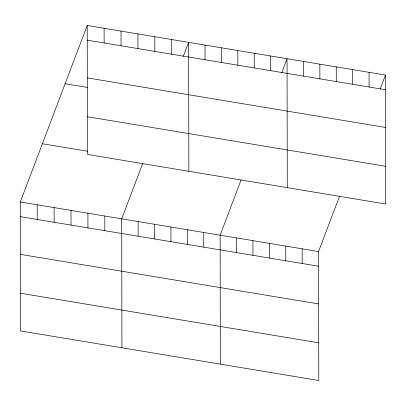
<?xml version="1.0" encoding="UTF-8"?>
<svg xmlns="http://www.w3.org/2000/svg" width="406" height="406" viewBox="0 0 406 406"><rect width="100%" height="100%" fill="white"/><g stroke="black" fill="none" stroke-linecap="round" stroke-linejoin="round"><path stroke-width="0.61" d="M339.538 196.225L318.563 251.553L318.786 380.508L20.523 330.936L20.3 201.98L87.214 25.492L385.477 75.064L385.7 204.02L87.437 154.447L87.214 25.492M142.689 163.506L121.709 218.834L121.932 347.795M183.324 56.322L188.623 42.346L188.846 171.302M241.113 179.863L220.138 235.191L220.362 364.152M281.749 72.679L287.047 58.703L287.275 187.663M380.173 89.041L385.477 75.064M87.239 40.169L385.502 89.741M87.305 77.881L385.568 127.454M65.133 83.732L87.468 87.442M87.371 116.735L385.634 166.308M42.381 143.739L87.655 151.26M20.3 201.98L318.563 251.553M20.325 216.657L318.588 266.229M20.391 254.369L318.654 303.942M20.457 293.223L318.72 342.796M369.069 72.334L369.095 87.016M352.667 69.609L352.692 84.286M336.259 66.883L336.285 81.56M319.857 64.158L319.882 78.835M303.455 61.428L303.48 76.11M302.16 248.827L302.186 263.504M285.753 246.097L285.778 260.779M270.645 55.977L270.67 70.654M269.351 243.372L269.376 258.049M254.237 53.252L254.263 67.929M252.943 240.646L252.968 255.323M237.835 50.522L237.86 65.204M236.541 237.921L236.566 252.598M221.432 47.796L221.458 62.473M205.025 45.071L205.05 59.748M203.731 232.465L203.756 247.142M187.328 229.74L187.354 244.417M171.718 39.534L171.743 54.211M170.921 227.015L170.946 241.692M154.818 36.728L154.843 51.405M154.519 224.285L154.544 238.967M137.918 33.916L137.944 48.593M138.116 221.559L138.141 236.236M121.013 31.11L121.039 45.787M104.809 216.022L104.834 230.704M104.114 28.298L104.139 42.975M87.904 213.216L87.929 227.893M71.004 210.404L71.03 225.086M54.105 207.598L54.13 222.275M37.2 204.786L37.225 219.468"/></g></svg>
